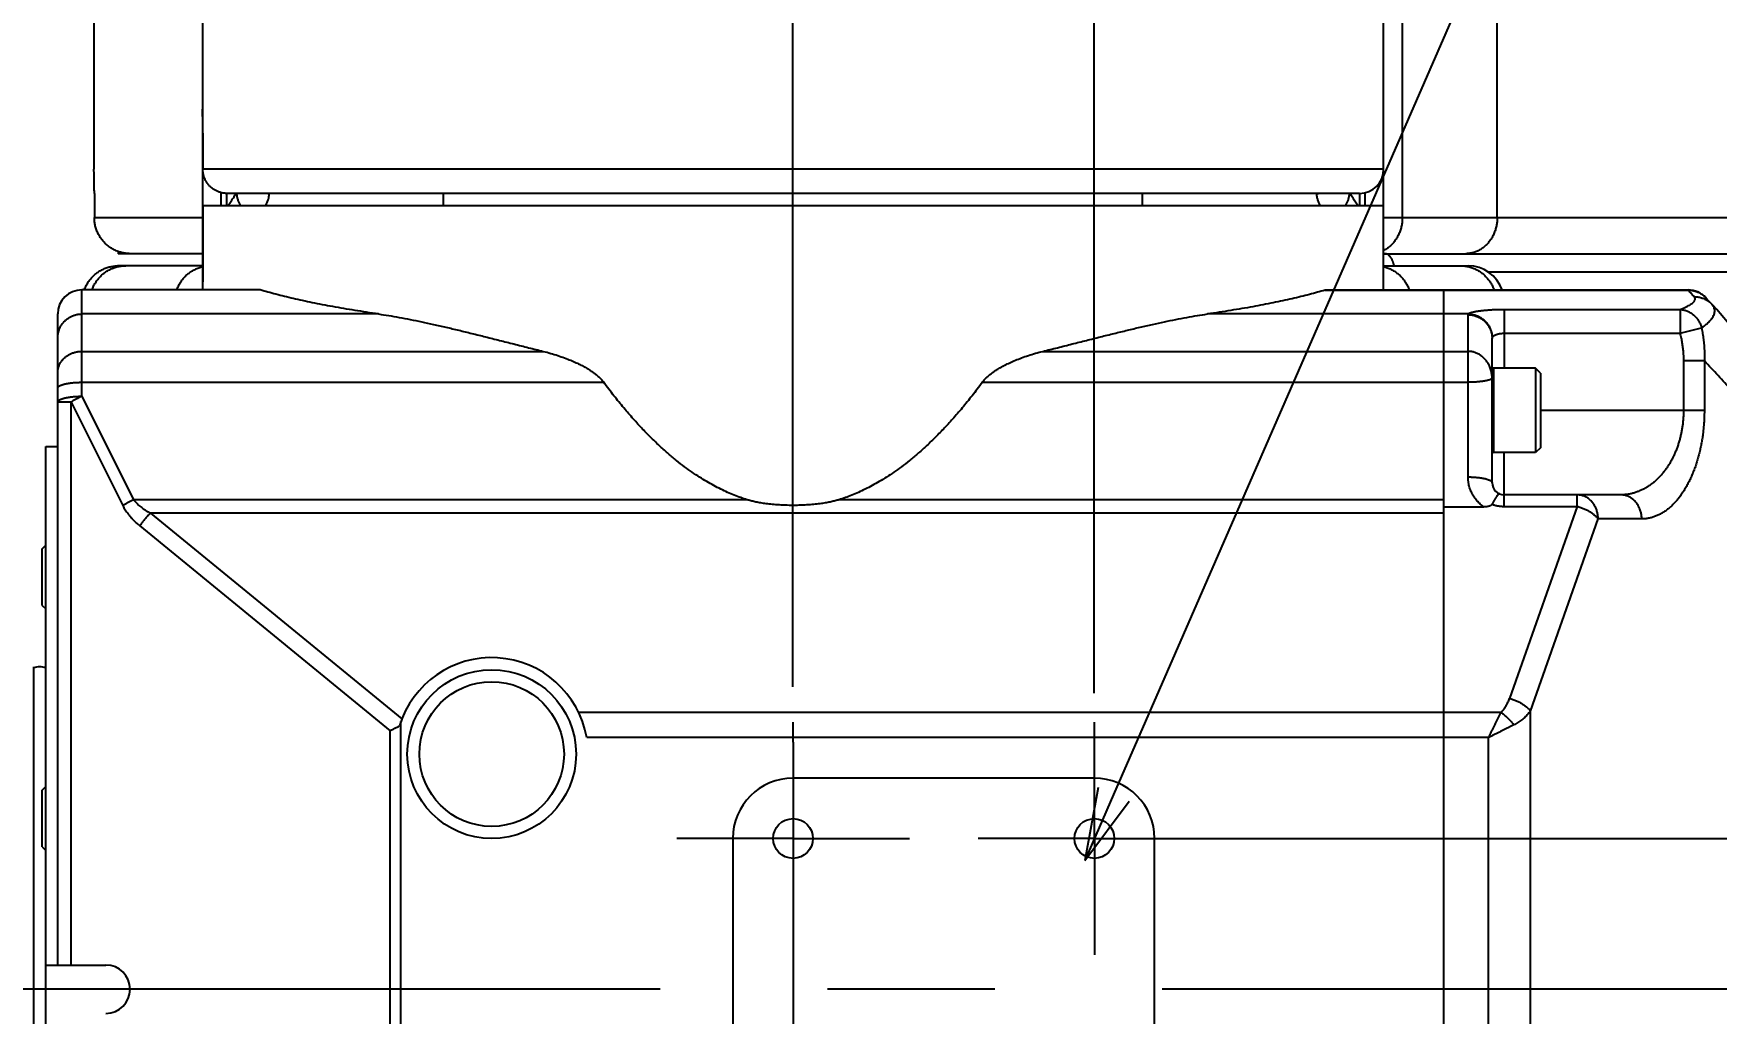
# Model space of a CAD drawing. Extents: x 0 to 3364, y 0 to 2376.
# Drawn here: x 1660.5 to 1800.1, y 1925 to 2006.2 of the extents above; entities that cross this region are included whole.
import ezdxf

# ---------------------------------------------------------------- set-up
doc = ezdxf.new("R2010")
doc.units = 0
doc.header["$LTSCALE"] = 185.02
doc.header["$PDMODE"] = 3
doc.header["$PDSIZE"] = 0.3125
doc.linetypes.add('CENTER', pattern=[0.6, 0.375, -0.075, 0.075, -0.075])
doc.layers.get('0').update_dxf_attribs({"linetype": 'CONTINUOUS'})
doc.layers.get('DEFPOINTS').update_dxf_attribs({"linetype": 'CONTINUOUS'})
doc.layers.add('95_ALL_DIM', color=7, linetype='CONTINUOUS')
doc.layers.add('DEFAULT_1', color=7, linetype='CENTER')
doc.styles.get("Standard").update_dxf_attribs({"font": 'txt', "width": 0.8})
doc.dimstyles.new('DIMSTYLE_17', dxfattribs={"dimtxt": 16, "dimasz": 6, "dimexe": 0.18, "dimexo": 0.0625, "dimgap": 0.09, "dimtad": 1, "dimtih": 1, "dimtoh": 1, "dimdec": 3, "dimdsep": 46, "dimtxsty": 'Standard', "dimblk": 'OPEN', "dimblk1": 'OPEN', "dimblk2": 'OPEN', "dimcen": 0.09, "dimadec": 0, "dimazin": 0, "dimtp": 0.1, "dimtm": 0.1, "dimtfac": 1, "dimtdec": 3, "dimtofl": 0, "dimtmove": 0, "dimatfit": 3, "dimldrblk": 'OPEN', "dimfxl": 1, "dimtolj": 1, "dimarcsym": 0})
doc.dimstyles.new('DIMSTYLE_5', dxfattribs={"dimtxt": 16, "dimasz": 6, "dimexe": 0.18, "dimexo": 0.0625, "dimgap": 0.09, "dimtad": 1, "dimdec": 3, "dimdsep": 46, "dimtxsty": 'Standard', "dimblk": 'OPEN', "dimblk1": 'OPEN', "dimblk2": 'OPEN', "dimcen": 0.09, "dimadec": 0, "dimazin": 0, "dimtp": 0.2, "dimtm": 0.2, "dimtfac": 1, "dimtdec": 3, "dimtofl": 0, "dimtmove": 0, "dimatfit": 3, "dimldrblk": 'OPEN', "dimfxl": 1, "dimtolj": 1, "dimarcsym": 0})

# ---------------------------------------------------------------- blocks, each defined once
blk = doc.blocks.new('_OPEN')
at = {"color": 0, "linetype": 'ByBlock'}
for p, q in [((0, 0), (-1, 0.233)), ((-1, -0.233), (0, 0)), ((-1, 0), (0, 0))]:
    blk.add_line(p, q, dxfattribs=at)
blk = doc.blocks.new('*D19')
at = {"layer": '95_ALL_DIM', "color": 0, "transparency": 16777216}
for p, q in [((2091.02, 1945.46), (2091.02, 1951.46)), ((1750, 1939.46), (2091.2, 1939.46)), ((1750, 1914.46), (2091.2, 1914.46)), ((2091.02, 1908.46), (2091.02, 1902.46))]:
    blk.add_line(p, q, dxfattribs=at)
at = {"layer": 'DEFPOINTS', "color": 0, "transparency": 16777216}
for p in [(1749.94, 1939.46), (1749.94, 1914.46), (2091.02, 1914.46)]:
    blk.add_point(p, dxfattribs=at)
at = {"layer": '95_ALL_DIM', "color": 0, "transparency": 16777216, "xscale": 6, "yscale": 6, "zscale": 6}
for p, rotation in [((2091.02, 1939.46), 270), ((2091.02, 1914.46), 90)]:
    blk.add_blockref('_OPEN', p, dxfattribs=dict(at, rotation=rotation))
at = {"layer": '95_ALL_DIM', "color": 0, "transparency": 16777216, "insert": (2082.93, 1926.74), "char_height": 16, "attachment_point": 5, "rotation": 90}
blk.add_mtext('\\A1;25', dxfattribs=at)
blk = doc.blocks.new('*D20')
at = {"layer": '95_ALL_DIM', "color": 0, "transparency": 16777216}
for p, q in [((2051.02, 1939.46), (2051.02, 1991.52)), ((1760.31, 1939.46), (2051.2, 1939.46)), ((2051.02, 1932.96), (2051.02, 1933.46)), ((2035.39, 1926.96), (2051.2, 1926.96))]:
    blk.add_line(p, q, dxfattribs=at)
at = {"layer": 'DEFPOINTS', "color": 0, "transparency": 16777216}
for p in [(1760.25, 1939.46), (2035.32, 1926.96), (2051.02, 1926.96)]:
    blk.add_point(p, dxfattribs=at)
at = {"layer": '95_ALL_DIM', "color": 0, "transparency": 16777216, "xscale": 6, "yscale": 6, "zscale": 6}
for p, rotation in [((2051.02, 1939.46), 90), ((2051.02, 1926.96), 270)]:
    blk.add_blockref('_OPEN', p, dxfattribs=dict(at, rotation=rotation))
at = {"layer": '95_ALL_DIM', "color": 0, "transparency": 16777216, "insert": (2042.93, 1974.37), "char_height": 16, "attachment_point": 5, "rotation": 90}
blk.add_mtext('\\A1;12.5', dxfattribs=at)
blk = doc.blocks.new('*D21')
at = {"layer": '95_ALL_DIM', "color": 0, "transparency": 16777216}
for p, q in [((1717.52, 2077.96), (1711.52, 2077.96)), ((1723.52, 1952.04), (1723.52, 2078.14)), ((1748.52, 1951.5), (1748.52, 2078.14)), ((1754.52, 2077.96), (1760.52, 2077.96))]:
    blk.add_line(p, q, dxfattribs=at)
at = {"layer": 'DEFPOINTS', "color": 0, "transparency": 16777216}
for p in [(1723.52, 2077.96), (1723.52, 1951.98), (1748.52, 1951.44)]:
    blk.add_point(p, dxfattribs=at)
at = {"layer": '95_ALL_DIM', "color": 0, "transparency": 16777216, "xscale": 6, "yscale": 6, "zscale": 6}
blk.add_blockref('_OPEN', (1723.52, 2077.96), dxfattribs=at)
at = {"layer": '95_ALL_DIM', "color": 0, "transparency": 16777216, "xscale": 6, "yscale": 6, "zscale": 6, "rotation": 180}
blk.add_blockref('_OPEN', (1748.52, 2077.96), dxfattribs=at)
at = {"layer": '95_ALL_DIM', "color": 0, "transparency": 16777216, "insert": (1736.36, 2086.05), "char_height": 16, "attachment_point": 5}
blk.add_mtext('\\A1;25', dxfattribs=at)
blk = doc.blocks.new('*D71')
at = {"layer": '95_ALL_DIM', "color": 0, "transparency": 16777216}
for p, q in [((1808.95, 2077.96), (1750.12, 1943.12)), ((1981.58, 2077.96), (1808.95, 2077.96))]:
    blk.add_line(p, q, dxfattribs=at)
at = {"layer": 'DEFPOINTS', "color": 0, "transparency": 16777216}
for p in [(1749.32, 1941.29), (1747.72, 1937.62)]:
    blk.add_point(p, dxfattribs=at)
at = {"layer": '95_ALL_DIM', "color": 0, "transparency": 16777216, "xscale": 6, "yscale": 6, "zscale": 6, "rotation": 246.4286465840436}
blk.add_blockref('_OPEN', (1747.72, 1937.62), dxfattribs=at)
at = {"layer": '95_ALL_DIM', "color": 0, "transparency": 16777216, "insert": (1900.52, 2088.71), "char_height": 16, "attachment_point": 5}
blk.add_mtext('\\A1;4-M∅4 depth 7', dxfattribs=at)

msp = doc.modelspace()

# ---------------------------------------------------------------- linework, layer by layer
for p, q in [((1665.5239, 2011.9577), (1665.5239, 1994.9577)), ((1674.5239, 2011.9577), (1674.5239, 1984.9577)), ((1772.5239, 1984.9577), (1772.5239, 2011.9577)), ((1774.0741, 1990.9577), (1774.0741, 2011.9577)), ((1781.9477, 1990.9577), (1781.9477, 2011.9577)), ((1674.5647, 1997.9577), (1674.5647, 1994.9577)), ((1772.5239, 1994.9577), (1674.5647, 1994.9577)), ((1665.5584, 1992.9577), (1665.5584, 1990.9577)), ((1676.046, 1993.0265), (1676.046, 1991.9577)), ((1676.536, 1992.958), (1676.536, 1991.9577)), ((1770.5239, 1992.9577), (1676.5665, 1992.9577)), ((1694.5239, 1991.9577), (1694.5239, 1992.9577)), ((1752.5239, 1991.9577), (1752.5239, 1992.9577)), ((1770.5118, 1992.9577), (1770.5118, 1991.9577)), ((1771.0018, 1991.9577), (1771.0018, 1993.0156)), ((1665.5584, 1990.9577), (1674.5239, 1990.9577)), ((1674.5647, 1991.9577), (1674.5647, 1986.9577)), ((1674.5647, 1991.9577), (1772.5239, 1991.9577)), ((1772.5239, 1990.9577), (1827.7228, 1990.9577)), ((1667.5239, 1988.1421), (1667.5239, 1987.9577)), ((1674.5239, 1987.9577), (1667.5239, 1987.9577)), ((1772.5239, 1987.9577), (1822.3356, 1987.9577)), ((1674.5239, 1986.9577), (1667.5239, 1986.9577)), ((1772.5239, 1986.9577), (1779.5239, 1986.9577)), ((1781.182, 1986.4577), (1822.3356, 1986.4577)), ((1664.5239, 1976.1341), (1664.5239, 1984.9577)), ((1679.3274, 1984.9577), (1664.5239, 1984.9577)), ((1767.6516, 1984.9368), (1797.7856, 1984.9368)), ((1767.7894, 1984.9577), (1797.7856, 1984.9577)), ((1777.5239, 1868.9577), (1777.5239, 1984.9577)), ((1797.7856, 1984.9577), (1797.7856, 1984.9368)), ((1662.5239, 1931.561), (1662.5239, 1982.9577)), ((1689.1415, 1982.9577), (1664.5239, 1982.9577)), ((1779.5475, 1982.9577), (1757.9064, 1982.9577)), ((1779.5239, 1969.4431), (1779.5239, 1982.8961)), ((1782.5239, 1983.3392), (1782.5239, 1978.4577)), ((1782.5239, 1983.3392), (1797.1118, 1983.3392)), ((1797.1118, 1983.3392), (1797.1118, 1981.3601)), ((1782.5239, 1981.3601), (1797.1118, 1981.3601)), ((1797.1118, 1981.3601), (1798.902, 1981.8017)), ((1664.5239, 1979.8578), (1702.807, 1979.8578)), ((1744.2408, 1979.8578), (1779.5239, 1979.8578)), ((1781.5239, 1968.9577), (1781.5239, 1980.9211)), ((1781.6239, 1978.4577), (1781.6239, 1971.4577)), ((1785.1239, 1978.4577), (1781.6239, 1978.4577)), ((1785.1239, 1978.4577), (1785.1239, 1971.4577)), ((1785.5239, 1978.0577), (1785.1239, 1978.4577)), ((1799.1316, 1979.0602), (1797.3995, 1979.0602)), ((1797.3995, 1979.0602), (1797.3995, 1974.9577)), ((1799.1316, 1979.0602), (1799.1316, 1974.9577)), ((1664.5239, 1977.2934), (1707.8162, 1977.2934)), ((1739.2316, 1977.2934), (1779.5239, 1977.2934)), ((1785.5239, 1978.0577), (1785.5239, 1971.8577)), ((1663.6295, 1975.6487), (1662.5239, 1975.6487)), ((1663.6295, 1928.9577), (1663.6295, 1975.6487)), ((1663.6295, 1975.6487), (1667.9244, 1967.0654)), ((1664.5239, 1976.1341), (1668.8188, 1967.5508)), ((1799.1316, 1974.9577), (1785.5239, 1974.9577)), ((1661.5239, 1881.9577), (1661.5239, 1971.9577)), ((1661.5239, 1971.9577), (1662.5239, 1971.9577)), ((1785.1239, 1971.4577), (1781.6239, 1971.4577)), ((1782.5239, 1967.0006), (1782.5239, 1971.4577)), ((1785.5239, 1971.8577), (1785.1239, 1971.4577)), ((1719.7131, 1967.5508), (1668.8188, 1967.5508)), ((1777.5239, 1967.5508), (1727.3347, 1967.5508)), ((1792.2034, 1967.9577), (1782.5239, 1967.9577)), ((1782.5239, 1967.0006), (1788.585, 1967.0006)), ((1788.585, 1967.0006), (1782.9658, 1951.0742)), ((1788.585, 1967.0006), (1788.585, 1967.9577)), ((1670.2206, 1966.4359), (1691.0743, 1949.3738)), ((1777.5239, 1966.4359), (1670.2206, 1966.4359)), ((1777.5239, 1966.9577), (1780.8438, 1966.9577)), ((1784.6978, 1950.0313), (1790.3171, 1965.9577)), ((1793.9354, 1965.9577), (1790.3171, 1965.9577)), ((1669.3262, 1965.393), (1690.1016, 1948.3949)), ((1661.2239, 1963.4912), (1661.5239, 1963.7912)), ((1661.2239, 1958.7912), (1661.2239, 1963.4912)), ((1661.2239, 1958.7912), (1661.5239, 1958.4912)), ((1660.5239, 1953.7077), (1660.5239, 1900.2077)), ((1690.996, 1906.0831), (1690.996, 1949.1653)), ((1782.2766, 1949.918), (1705.7368, 1949.918)), ((1784.6978, 1903.884), (1784.6978, 1950.0313)), ((1690.1016, 1906.0831), (1690.1016, 1948.3949)), ((1781.2337, 1947.8322), (1706.4049, 1947.8322)), ((1781.2337, 1906.0831), (1781.2337, 1947.8322)), ((1661.2239, 1943.4669), (1661.5239, 1943.7669)), ((1661.2239, 1938.7669), (1661.2239, 1943.4669)), ((1748.5239, 1944.4577), (1723.5239, 1944.4577)), ((1718.5239, 1939.4577), (1718.5239, 1914.4577)), ((1753.5239, 1914.4577), (1753.5239, 1939.4577)), ((1661.2239, 1938.7669), (1661.5239, 1938.4669)), ((1661.5239, 1928.9577), (1666.5239, 1928.9577))]:
    msp.add_line(p, q)
for centre, radius in [((1698.5239, 1946.4577), 7), ((1698.5239, 1946.4577), 6), ((1723.5239, 1939.4577), 1.65), ((1748.5239, 1939.4577), 1.65)]:
    msp.add_circle(centre, radius)
for centre, radius, start, end in [((1770.5239, 1994.9577), 2, 270, 360), ((1779.5239, 1983.9577), 3, 19.471735, 90), ((1664.5239, 1982.9577), 2, 90, 180), ((1797.7856, 1982.9577), 2, 42.430764, 90), ((1736.5239, 1926.9577), 85, 32.85988, 42.430764), ((1781.6239, 1978.3577), 0.1, 90, 180), ((1781.6239, 1971.5577), 0.1, 180, 270), ((1782.5239, 1968.9577), 1, 179.999882, 270.000016), ((1698.5239, 1946.4577), 8, 9.893488, 163.038285), ((1661.0239, 1952.7077), 1, 60, 120), ((1723.5239, 1939.4577), 5, 90, 180), ((1748.5239, 1939.4577), 5, 0, 90), ((1666.5239, 1926.9577), 2, 270, 90)]:
    msp.add_arc(centre, radius, start, end)
at = {"start_tangent": (0, 1)}
for points in [[(1674.5647, 1997.9577), (1674.5646, 1998.0807), (1674.5641, 1998.2033), (1674.5634, 1998.325), (1674.5623, 1998.4453), (1674.561, 1998.5638), (1674.5594, 1998.68), (1674.5576, 1998.7934), (1674.5556, 1998.9037), (1674.5534, 1999.0104), (1674.5511, 1999.1131), (1674.5487, 1999.2114), (1674.5462, 1999.305), (1674.5437, 1999.3935), (1674.5412, 1999.4765), (1674.5387, 1999.5537), (1674.5364, 1999.6249), (1674.5341, 1999.6898), (1674.532, 1999.7481), (1674.5301, 1999.7995), (1674.5284, 1999.844), (1674.527, 1999.8813), (1674.5258, 1999.9114), (1674.5249, 1999.934), (1674.5242, 1999.9491), (1674.5239, 1999.9567)], [(1665.5584, 1992.9577), (1665.5583, 1993.0858), (1665.5578, 1993.2133), (1665.5571, 1993.3399), (1665.5562, 1993.4649), (1665.555, 1993.5877), (1665.5535, 1993.7081), (1665.5519, 1993.8253), (1665.5501, 1993.939), (1665.5481, 1994.0486), (1665.5461, 1994.1538), (1665.5439, 1994.2541), (1665.5417, 1994.349), (1665.5395, 1994.4382), (1665.5373, 1994.5213), (1665.5352, 1994.598), (1665.5332, 1994.668), (1665.5313, 1994.7309), (1665.5296, 1994.7865), (1665.528, 1994.8346), (1665.5267, 1994.875), (1665.5256, 1994.9075), (1665.5248, 1994.932), (1665.5242, 1994.9484), (1665.5239, 1994.9566)]]:
    msp.add_spline(points, degree=3, dxfattribs=at)
for points, start_tangent, end_tangent in [([(1676.5665, 1992.9577), (1676.4456, 1992.9613), (1676.3251, 1992.9722), (1676.2055, 1992.9904), (1676.0872, 1993.0158), (1675.9707, 1993.0483), (1675.8563, 1993.0877), (1675.7446, 1993.134), (1675.6358, 1993.1869), (1675.5305, 1993.2463), (1675.4289, 1993.312), (1675.3316, 1993.3836), (1675.2387, 1993.461), (1675.1506, 1993.5438), (1675.0678, 1993.6318), (1674.9904, 1993.7246), (1674.9188, 1993.8219), (1674.8532, 1993.9234), (1674.7938, 1994.0286), (1674.7409, 1994.1372), (1674.6947, 1994.2488), (1674.6553, 1994.363), (1674.6228, 1994.4793), (1674.5975, 1994.5974), (1674.5793, 1994.7167), (1674.5684, 1994.837), (1674.5647, 1994.9577)], (-1, 0), (0, 1)), ([(1676.6619, 1991.9576), (1676.9154, 1992.3186), (1677.1458, 1992.6834), (1677.3018, 1992.9575)], (0.59369943, 0.80468689), (0.47675408, 0.87903671)), ([(1677.353, 1992.9576), (1677.3551, 1992.9242), (1677.3676, 1992.8004), (1677.3879, 1992.6776), (1677.4158, 1992.5563), (1677.4513, 1992.4369), (1677.4942, 1992.3198), (1677.5444, 1992.2056), (1677.6016, 1992.0948), (1677.6657, 1991.9876), (1677.6852, 1991.9576)], (0.05258607, -0.9986164), (0.55451151, -0.83217605)), ([(1679.7915, 1991.9576), (1679.902, 1992.2174), (1679.9978, 1992.484), (1680.0489, 1992.6912), (1680.0553, 1992.8393), (1680.0169, 1992.9281), (1679.9337, 1992.9577)], (0.40885085, 0.91260122), (-1, 0.00000066)), ([(1767.2563, 1991.9576), (1767.1458, 1992.2174), (1767.05, 1992.484), (1766.9989, 1992.6912), (1766.9925, 1992.8393), (1767.0309, 1992.9281), (1767.1141, 1992.9577)], (-0.40885085, 0.91260122), (1, 0.00000063)), ([(1769.3626, 1991.9576), (1769.3822, 1991.9876), (1769.4462, 1992.0948), (1769.5034, 1992.2056), (1769.5536, 1992.3198), (1769.5965, 1992.4369), (1769.632, 1992.5563), (1769.6599, 1992.6776), (1769.6802, 1992.8004), (1769.6928, 1992.9242), (1769.6948, 1992.9576)], (0.55451151, 0.83217605), (0.05258607, 0.9986164)), ([(1770.3859, 1991.9576), (1770.1324, 1992.3186), (1769.902, 1992.6834), (1769.746, 1992.9575)], (-0.59369943, 0.80468689), (-0.47675408, 0.87903671)), ([(1667.5239, 1988.1421), (1667.3623, 1988.2069), (1667.2046, 1988.281), (1667.0516, 1988.3641), (1666.9036, 1988.4559), (1666.7612, 1988.5561), (1666.6249, 1988.6644), (1666.495, 1988.7805), (1666.3722, 1988.9038), (1666.2567, 1989.0341), (1666.149, 1989.1708), (1666.0494, 1989.3135), (1665.9582, 1989.4618), (1665.8758, 1989.615), (1665.8024, 1989.7729), (1665.7383, 1989.9346), (1665.6837, 1990.0998), (1665.6388, 1990.2679), (1665.6037, 1990.4383), (1665.5786, 1990.6104), (1665.5634, 1990.7838), (1665.5584, 1990.9577)], (-0.93858779, 0.34504053), (0, 1)), ([(1774.0741, 1990.9577), (1774.0697, 1990.7832), (1774.0565, 1990.6094), (1774.0344, 1990.4367), (1774.0037, 1990.2658), (1773.9643, 1990.0972), (1773.9165, 1989.9316), (1773.8603, 1989.7694), (1773.796, 1989.6113), (1773.7238, 1989.4577), (1773.644, 1989.3091), (1773.5568, 1989.1662), (1773.4624, 1989.0293), (1773.3613, 1988.8989), (1773.2538, 1988.7755), (1773.1401, 1988.6595), (1773.0208, 1988.5513), (1772.8963, 1988.4512), (1772.7668, 1988.3596), (1772.6329, 1988.2768), (1772.524, 1988.2175)], (0, -1), (-0.89032052, -0.45533435)), ([(1781.9477, 1990.9577), (1781.9433, 1990.7832), (1781.93, 1990.6094), (1781.908, 1990.4367), (1781.8772, 1990.2658), (1781.8379, 1990.0972), (1781.79, 1989.9316), (1781.7339, 1989.7694), (1781.6696, 1989.6113), (1781.5974, 1989.4577), (1781.5176, 1989.3091), (1781.4303, 1989.1662), (1781.336, 1989.0293), (1781.2349, 1988.8989), (1781.1273, 1988.7755), (1781.0137, 1988.6595), (1780.8944, 1988.5513), (1780.7698, 1988.4512), (1780.6404, 1988.3596), (1780.5065, 1988.2768), (1780.3687, 1988.203), (1780.2273, 1988.1386), (1780.0829, 1988.0837), (1779.936, 1988.0385), (1779.7871, 1988.0032), (1779.6366, 1987.9779), (1779.4851, 1987.9627), (1779.3331, 1987.9577)], (0, -1), (-1, 0)), ([(1668.5603, 1987.9577), (1668.4092, 1987.9615), (1668.2584, 1987.9729), (1668.1085, 1987.9918), (1667.9597, 1988.0183), (1667.8124, 1988.0522), (1667.6671, 1988.0935), (1667.5239, 1988.1421)], (-1, 0), (-0.93858779, 0.34504053)), ([(1773.3985, 1986.9577), (1773.3981, 1986.96), (1773.3771, 1987.0553), (1773.3525, 1987.1477), (1773.3244, 1987.237), (1773.293, 1987.3227), (1773.2584, 1987.4043), (1773.2207, 1987.4815), (1773.1802, 1987.5539), (1773.1371, 1987.6212), (1773.0914, 1987.6831), (1773.0435, 1987.7393), (1772.9936, 1987.7895), (1772.9419, 1987.8335), (1772.8886, 1987.871), (1772.834, 1987.902), (1772.7784, 1987.9263), (1772.7219, 1987.9437), (1772.665, 1987.9542), (1772.6077, 1987.9577)], (-0.19395215, 0.98101099), (-1, 0)), ([(1664.7295, 1984.9577), (1664.7828, 1985.0971), (1664.8505, 1985.2497), (1664.9266, 1985.3984), (1665.0109, 1985.5425), (1665.1031, 1985.6818), (1665.2029, 1985.8157), (1665.31, 1985.9439), (1665.424, 1986.0659), (1665.5447, 1986.1814), (1665.6717, 1986.29), (1665.8045, 1986.3914), (1665.9427, 1986.4853), (1666.086, 1986.5713), (1666.2338, 1986.6492), (1666.3858, 1986.7188), (1666.5414, 1986.7798), (1666.7002, 1986.8321), (1666.8616, 1986.8754), (1667.0252, 1986.9097), (1667.1904, 1986.9349), (1667.3569, 1986.9508), (1667.5239, 1986.9574)], (0.33351821, 0.94274366), (0.99992927, 0.01189339)), ([(1665.3689, 1984.9577), (1665.425, 1985.1057), (1665.4929, 1985.2593), (1665.5693, 1985.4088), (1665.6538, 1985.5537), (1665.7462, 1985.6937), (1665.8462, 1985.8281), (1665.9536, 1985.9567), (1666.0679, 1986.079), (1666.1887, 1986.1946), (1666.3158, 1986.3031), (1666.4488, 1986.4043), (1666.5871, 1986.4978), (1666.7304, 1986.5833), (1666.8781, 1986.6606), (1667.03, 1986.7293), (1667.1854, 1986.7893), (1667.3439, 1986.8404), (1667.505, 1986.8824), (1667.6681, 1986.9153), (1667.8328, 1986.9388), (1667.9986, 1986.9529), (1668.1649, 1986.9577)], (0.32994414, 0.94400046), (1, 0)), ([(1667.5239, 1986.9574), (1667.4689, 1986.9563)], (-0.99992927, -0.01189339), (-0.99954415, -0.03019077)), ([(1672.4043, 1984.9577), (1672.4604, 1985.1057), (1672.5283, 1985.2593), (1672.6047, 1985.4088), (1672.6892, 1985.5537), (1672.7816, 1985.6937), (1672.8817, 1985.8281), (1672.989, 1985.9567), (1673.1033, 1986.079), (1673.2241, 1986.1946), (1673.3512, 1986.3031), (1673.4842, 1986.4043), (1673.6225, 1986.4978), (1673.7658, 1986.5833), (1673.9135, 1986.6606), (1674.0654, 1986.7293), (1674.2208, 1986.7893), (1674.3793, 1986.8404), (1674.5239, 1986.8786)], (0.32994414, 0.94400046), (0.97305163, 0.23058733)), ([(1674.5647, 1986.9577), (1674.5646, 1986.8269), (1674.564, 1986.6967), (1674.5632, 1986.5676), (1674.562, 1986.4402), (1674.5605, 1986.315), (1674.5588, 1986.1925), (1674.5567, 1986.0732), (1674.5545, 1985.9578), (1674.5521, 1985.8466), (1674.5496, 1985.7402), (1674.547, 1985.639), (1674.5443, 1985.5435), (1674.5416, 1985.4539), (1674.539, 1985.3709), (1674.5365, 1985.2947), (1674.5341, 1985.2255), (1674.5319, 1985.1638), (1674.5299, 1985.1098), (1674.5281, 1985.0637), (1674.5266, 1985.0258), (1674.5255, 1984.9961)], (0, -1), (-0.04000184, -0.99919961)), ([(1772.5239, 1986.8786), (1772.6685, 1986.8404), (1772.827, 1986.7893), (1772.9824, 1986.7293), (1773.1343, 1986.6606), (1773.2821, 1986.5833), (1773.4253, 1986.4978), (1773.5636, 1986.4043), (1773.6966, 1986.3031), (1773.8237, 1986.1946), (1773.9445, 1986.079), (1774.0588, 1985.9567), (1774.1662, 1985.8281), (1774.2662, 1985.6937), (1774.3586, 1985.5537), (1774.4431, 1985.4088), (1774.5195, 1985.2593), (1774.5874, 1985.1057), (1774.6435, 1984.9577)], (0.97305163, -0.23058733), (0.32994414, -0.94400046)), ([(1778.8829, 1986.9577), (1779.0492, 1986.9529), (1779.215, 1986.9388), (1779.3797, 1986.9153), (1779.5428, 1986.8824), (1779.7039, 1986.8404), (1779.8624, 1986.7893), (1780.0178, 1986.7293), (1780.1697, 1986.6606), (1780.3175, 1986.5833), (1780.4607, 1986.4978), (1780.5991, 1986.4043), (1780.732, 1986.3031), (1780.8591, 1986.1946), (1780.9799, 1986.079), (1781.0942, 1985.9567), (1781.2016, 1985.8281), (1781.3016, 1985.6937), (1781.394, 1985.5537), (1781.4785, 1985.4088), (1781.5549, 1985.2593), (1781.6228, 1985.1057), (1781.679, 1984.9577)], (1, 0), (0.32994414, -0.94400046)), ([(1674.5255, 1984.9961), (1674.5246, 1984.9748), (1674.5241, 1984.9619), (1674.5239, 1984.9577)], (-0.04000184, -0.99919961), (-0.04078237, -0.99916805)), ([(1689.1415, 1982.9577), (1688.1497, 1983.1038), (1687.1869, 1983.2542), (1686.2539, 1983.4086), (1685.3517, 1983.5668), (1684.4809, 1983.7289), (1683.6423, 1983.8946), (1682.8367, 1984.0638), (1682.0648, 1984.2364), (1681.3273, 1984.4123), (1680.6248, 1984.5912), (1679.9579, 1984.773), (1679.3274, 1984.9577)], (-0.98990082, 0.14176162), (-0.9568331, 0.29063796)), ([(1767.6516, 1984.9368), (1767.0231, 1984.7542), (1766.359, 1984.5744), (1765.6599, 1984.3974), (1764.9265, 1984.2234), (1764.1595, 1984.0527), (1763.3594, 1983.8852), (1762.527, 1983.7213), (1761.663, 1983.5609), (1760.7682, 1983.4042), (1759.8432, 1983.2513), (1758.889, 1983.1025), (1757.9064, 1982.9577)], (-0.95749918, -0.288436), (-0.98990082, -0.14176162)), ([(1767.6516, 1984.9368), (1767.6976, 1984.9484), (1767.7436, 1984.9553), (1767.7894, 1984.9577)], (0.95749918, 0.288436), (1, 0)), ([(1797.1118, 1983.3392), (1797.3881, 1983.4461), (1797.6264, 1983.55), (1797.828, 1983.6505), (1797.9946, 1983.7476), (1798.1279, 1983.841), (1798.2297, 1983.9306), (1798.3018, 1984.0164), (1798.3461, 1984.0984), (1798.3646, 1984.1765), (1798.359, 1984.2508), (1798.331, 1984.3216), (1798.2821, 1984.3889)], (0.93896467, 0.34401359), (-0.66809819, 0.74407312)), ([(1797.7856, 1984.9368), (1797.8282, 1984.9372), (1797.8707, 1984.9366), (1797.9141, 1984.9351), (1797.9594, 1984.9325), (1798.0075, 1984.9286), (1798.0595, 1984.9231), (1798.1163, 1984.9154), (1798.1785, 1984.905), (1798.2469, 1984.8913), (1798.3219, 1984.8732), (1798.4041, 1984.8498), (1798.4945, 1984.8195), (1798.5944, 1984.78), (1798.7038, 1984.7292), (1798.8195, 1984.6661), (1798.9371, 1984.5907), (1799.0526, 1984.5042), (1799.1619, 1984.4085), (1799.2618, 1984.307)], (0.9998209, 0.01892532), (0.6746988, -0.73809318)), ([(1798.2821, 1984.3889), (1798.0347, 1984.6632), (1797.7856, 1984.9368)], (-0.66809702, 0.74407417), (-0.67469878, 0.73809319)), ([(1798.2821, 1984.3889), (1798.4349, 1984.3858), (1798.5868, 1984.3711), (1798.7369, 1984.3446), (1798.8844, 1984.3066), (1799.0282, 1984.2574), (1799.1676, 1984.1972), (1799.3017, 1984.1263), (1799.4298, 1984.0452), (1799.551, 1983.9544), (1799.6647, 1983.8545), (1799.7702, 1983.7459)], (0.9998272, 0.01858939), (0.66809687, -0.7440743)), ([(1798.902, 1981.8017), (1799.177, 1982.0071), (1799.4085, 1982.2054), (1799.5982, 1982.3959), (1799.7481, 1982.5785), (1799.8603, 1982.753), (1799.9368, 1982.9193), (1799.98, 1983.0771), (1799.992, 1983.2267), (1799.975, 1983.3681), (1799.9312, 1983.5015), (1799.8624, 1983.6273), (1799.7702, 1983.7459)], (0.81816715, 0.57498045), (-0.66809945, 0.74407199)), ([(1662.5239, 1980.9785), (1662.5282, 1981.1079), (1662.541, 1981.2368), (1662.5623, 1981.3646), (1662.5921, 1981.4907), (1662.63, 1981.6147), (1662.6761, 1981.7359), (1662.7302, 1981.8538), (1662.7919, 1981.9681), (1662.861, 1982.078), (1662.9372, 1982.1833), (1663.0202, 1982.2834), (1663.1097, 1982.378), (1663.2052, 1982.4665), (1663.3064, 1982.5487), (1663.4128, 1982.6241), (1663.5239, 1982.6925), (1663.6393, 1982.7535), (1663.7585, 1982.807), (1663.881, 1982.8526), (1664.0063, 1982.8902), (1664.1337, 1982.9196), (1664.2629, 1982.9407), (1664.3931, 1982.9534), (1664.5239, 1982.9577)], (0, 1), (1, 0)), ([(1689.1415, 1982.9577), (1689.9787, 1982.8291), (1690.8535, 1982.6781), (1691.7657, 1982.5051), (1692.7153, 1982.3109), (1693.7021, 1982.0964), (1694.726, 1981.8627), (1695.7867, 1981.6112), (1696.8836, 1981.3436), (1698.0153, 1981.062), (1699.1782, 1980.7692), (1700.3672, 1980.4687), (1701.5783, 1980.1637), (1702.807, 1979.8578)], (0.98990082, -0.14176162), (0.97083251, -0.23975871)), ([(1744.2408, 1979.8578), (1745.4695, 1980.1637), (1746.6806, 1980.4687), (1747.8696, 1980.7692), (1749.0325, 1981.062), (1750.1642, 1981.3436), (1751.2611, 1981.6112), (1752.3218, 1981.8627), (1753.3457, 1982.0964), (1754.3325, 1982.3109), (1755.2821, 1982.5051), (1756.1943, 1982.6781), (1757.0691, 1982.8291), (1757.9064, 1982.9577)], (0.97083251, 0.23975871), (0.98990082, 0.14176162)), ([(1779.5239, 1982.8961), (1779.5265, 1982.9173), (1779.5344, 1982.9378), (1779.5475, 1982.9577)], (0.00000425, 1), (0.6289664, 0.77743249)), ([(1779.5239, 1982.8961), (1779.6734, 1982.8906), (1779.822, 1982.8741), (1779.9689, 1982.8466), (1780.1134, 1982.8084), (1780.2546, 1982.7596), (1780.3917, 1982.7005), (1780.5239, 1982.6315), (1780.6505, 1982.553), (1780.7709, 1982.4653), (1780.8842, 1982.3689), (1780.99, 1982.2645), (1781.0876, 1982.1525), (1781.1764, 1982.0337), (1781.256, 1981.9086), (1781.3258, 1981.7781), (1781.3857, 1981.6427), (1781.435, 1981.5033), (1781.4738, 1981.3606), (1781.5016, 1981.2155), (1781.5183, 1981.0687), (1781.5239, 1980.9211)], (1, 0), (0, -1)), ([(1779.5475, 1982.9577), (1779.5788, 1982.9861), (1779.6231, 1983.0142), (1779.68, 1983.0419), (1779.7493, 1983.0689), (1779.8306, 1983.0952), (1779.9236, 1983.1206), (1780.0278, 1983.145), (1780.1429, 1983.1684), (1780.2681, 1983.1906), (1780.403, 1983.2115), (1780.547, 1983.2311), (1780.6993, 1983.2493), (1780.8595, 1983.2659), (1781.0266, 1983.281), (1781.1998, 1983.2945), (1781.3787, 1983.3062), (1781.5625, 1983.3162), (1781.7506, 1983.3245), (1781.942, 1983.331), (1782.1354, 1983.3356), (1782.3298, 1983.3383), (1782.5239, 1983.3392)], (0.65565156, 0.75506359), (1, 0.00000304)), ([(1779.5475, 1982.9577), (1779.7015, 1982.9489), (1779.8545, 1982.9283), (1780.0056, 1982.896), (1780.154, 1982.8521), (1780.2987, 1982.7969), (1780.4389, 1982.7307), (1780.5738, 1982.654), (1780.7024, 1982.5672), (1780.8241, 1982.4709), (1780.9381, 1982.3655), (1781.0438, 1982.2518), (1781.1404, 1982.1304), (1781.2274, 1982.0021), (1781.3043, 1981.8676), (1781.3706, 1981.7277), (1781.4259, 1981.5834), (1781.4699, 1981.4354), (1781.5024, 1981.2846), (1781.523, 1981.132), (1781.5318, 1980.9785)], (0.99983839, -0.01797735), (0.01806941, -0.99983673)), ([(1797.1118, 1983.3392), (1797.2533, 1983.3255), (1797.3939, 1983.3004), (1797.5329, 1983.2641), (1797.6695, 1983.2168), (1797.8028, 1983.1588), (1797.9322, 1983.0904), (1798.0568, 1983.0119), (1798.1759, 1982.9239), (1798.2889, 1982.8269), (1798.3951, 1982.7213), (1798.4938, 1982.6079), (1798.5846, 1982.4873), (1798.6669, 1982.3602), (1798.7401, 1982.2273), (1798.804, 1982.0894), (1798.858, 1981.9472), (1798.902, 1981.8017)], (0.99841764, -0.05623353), (0.25558313, -0.96678708)), ([(1781.5239, 1980.9211), (1781.5248, 1980.9409), (1781.5274, 1980.96), (1781.5318, 1980.9785)], (0.00000217, 1), (0.27806737, 0.96056157)), ([(1781.5318, 1980.9785), (1781.5422, 1981.0069), (1781.557, 1981.035), (1781.5759, 1981.0627), (1781.599, 1981.0897), (1781.6261, 1981.116), (1781.6571, 1981.1414), (1781.6919, 1981.1658), (1781.7302, 1981.1892), (1781.772, 1981.2114), (1781.8169, 1981.2324), (1781.8649, 1981.2519), (1781.9157, 1981.2701), (1781.9691, 1981.2868), (1782.0248, 1981.3018), (1782.0825, 1981.3153), (1782.1421, 1981.327), (1782.2034, 1981.3371), (1782.2661, 1981.3453), (1782.3299, 1981.3518), (1782.3944, 1981.3564), (1782.4592, 1981.3591), (1782.5239, 1981.3601)], (0.27810508, 0.96055066), (1, 0.00000199)), ([(1797.1118, 1981.3601), (1797.2011, 1980.9652), (1797.2734, 1980.5741), (1797.3291, 1980.1875), (1797.3685, 1979.8059), (1797.3918, 1979.4299), (1797.3995, 1979.0602)], (0.23952219, -0.97089089), (0.00000089, -1)), ([(1798.902, 1981.8017), (1798.9895, 1981.3327), (1799.0568, 1980.8674), (1799.1042, 1980.4068), (1799.1322, 1979.9516), (1799.1412, 1979.5025), (1799.1316, 1979.0602)], (0.2033032, -0.97911583), (-0.04259117, -0.99909258)), ([(1662.5239, 1978.0902), (1662.5282, 1978.2058), (1662.541, 1978.3209), (1662.5623, 1978.435), (1662.5921, 1978.5477), (1662.63, 1978.6584), (1662.6761, 1978.7666), (1662.7302, 1978.872), (1662.7919, 1978.974), (1662.861, 1979.0722), (1662.9372, 1979.1662), (1663.0202, 1979.2557), (1663.1097, 1979.3401), (1663.2052, 1979.4191), (1663.3064, 1979.4925), (1663.4128, 1979.5599), (1663.5239, 1979.621), (1663.6393, 1979.6755), (1663.7585, 1979.7232), (1663.881, 1979.764), (1664.0063, 1979.7976), (1664.1337, 1979.8238), (1664.2629, 1979.8427), (1664.3931, 1979.854), (1664.5239, 1979.8578)], (0, 1), (1, 0)), ([(1702.807, 1979.8578), (1703.4224, 1979.6935), (1704.018, 1979.5101), (1704.5753, 1979.315), (1705.0805, 1979.1162), (1705.5327, 1978.9177), (1705.9322, 1978.7231), (1706.282, 1978.5347), (1706.587, 1978.3534), (1706.8525, 1978.1791), (1707.0839, 1978.0111), (1707.2846, 1977.8495), (1707.455, 1977.6966), (1707.5973, 1977.554), (1707.716, 1977.4204), (1707.8162, 1977.2934)], (0.97083251, -0.23975871), (0.59446921, -0.80411837)), ([(1739.2316, 1977.2934), (1739.3312, 1977.4197), (1739.4493, 1977.5526), (1739.5908, 1977.6947), (1739.7605, 1977.8472), (1739.9597, 1978.008), (1740.1876, 1978.1738), (1740.4481, 1978.3454), (1740.749, 1978.5252), (1741.0985, 1978.7143), (1741.5038, 1978.9124), (1741.9686, 1979.1167), (1742.4883, 1979.3209), (1743.0459, 1979.5154), (1743.6314, 1979.6952), (1744.2408, 1979.8578)], (0.59446921, 0.80411837), (0.97083251, 0.23975871)), ([(1781.5239, 1977.6534), (1781.5177, 1977.8233), (1781.4991, 1977.9936), (1781.4681, 1978.1623), (1781.4251, 1978.3278), (1781.3706, 1978.489), (1781.3051, 1978.6446), (1781.2292, 1978.7938), (1781.1437, 1978.9353), (1781.0493, 1979.0686), (1780.9468, 1979.1929), (1780.8372, 1979.3074), (1780.7211, 1979.4119), (1780.5995, 1979.5058), (1780.4734, 1979.5886), (1780.3438, 1979.6603), (1780.2111, 1979.7209), (1780.0763, 1979.7703), (1779.9395, 1979.8087), (1779.8016, 1979.836), (1779.6634, 1979.8523), (1779.5239, 1979.8578)], (-0.00001734, 1), (-1, 0.00002228)), ([(1808.1842, 1967.6516), (1807.3125, 1968.9704), (1806.408, 1970.2778), (1805.4704, 1971.5734), (1804.499, 1972.857), (1803.4936, 1974.1277), (1802.454, 1975.3846), (1801.3803, 1976.6264), (1800.2728, 1977.8521), (1799.1316, 1979.0602)], (-0.54258605, 0.84000022), (-0.69470102, 0.71929861)), ([(1662.5239, 1976.808), (1662.5282, 1976.8397), (1662.541, 1976.8713), (1662.5623, 1976.9027), (1662.5921, 1976.9336), (1662.63, 1976.964), (1662.6761, 1976.9937), (1662.7302, 1977.0227), (1662.7919, 1977.0507), (1662.861, 1977.0777), (1662.9372, 1977.1035), (1663.0202, 1977.128), (1663.1097, 1977.1512), (1663.2052, 1977.1729), (1663.3064, 1977.1931), (1663.4128, 1977.2116), (1663.5239, 1977.2284), (1663.6393, 1977.2433), (1663.7585, 1977.2564), (1663.881, 1977.2676), (1664.0063, 1977.2768), (1664.1337, 1977.2841), (1664.2629, 1977.2892), (1664.3931, 1977.2924), (1664.5239, 1977.2934)], (0, 1), (1, 0)), ([(1719.7131, 1967.5508), (1719.1816, 1967.7282), (1718.6415, 1967.9323), (1718.0916, 1968.1649), (1717.5308, 1968.4281), (1716.9579, 1968.724), (1716.3717, 1969.0552), (1715.771, 1969.4246), (1715.1546, 1969.8356), (1714.521, 1970.2918), (1713.869, 1970.7972), (1713.1971, 1971.3565), (1712.504, 1971.9748), (1711.7882, 1972.6578), (1711.0482, 1973.4119), (1710.2826, 1974.2441), (1709.4897, 1975.1625), (1708.6681, 1976.1757), (1707.8162, 1977.2934)], (-0.95467181, 0.29766044), (-0.59446921, 0.80411837)), ([(1739.2316, 1977.2934), (1738.3798, 1976.1757), (1737.5582, 1975.1626), (1736.7654, 1974.2443), (1735.9998, 1973.4121), (1735.2598, 1972.658), (1734.544, 1971.975), (1733.851, 1971.3567), (1733.1791, 1970.7974), (1732.5271, 1970.292), (1731.8935, 1969.8358), (1731.277, 1969.4248), (1730.6763, 1969.0553), (1730.0901, 1968.7241), (1729.5172, 1968.4281), (1728.9563, 1968.165), (1728.4064, 1967.9323), (1727.8662, 1967.7282), (1727.3347, 1967.5508)], (-0.59446921, -0.80411837), (-0.95467181, -0.29766044)), ([(1781.5239, 1977.6534), (1781.5177, 1977.6265), (1781.4991, 1977.5994), (1781.4681, 1977.5724), (1781.4251, 1977.5457), (1781.3706, 1977.5197), (1781.3051, 1977.4944), (1781.2292, 1977.4701), (1781.1437, 1977.4469), (1781.0493, 1977.425), (1780.9469, 1977.4045), (1780.8372, 1977.3855), (1780.7211, 1977.3681), (1780.5995, 1977.3525), (1780.4734, 1977.3386), (1780.3438, 1977.3266), (1780.2111, 1977.3164), (1780.0763, 1977.3081), (1779.9395, 1977.3017), (1779.8017, 1977.2971), (1779.6634, 1977.2943), (1779.5239, 1977.2934)], (-0.00011188, -0.99999999), (-1, -0.00000493)), ([(1662.5239, 1975.6487), (1662.5282, 1975.6804), (1662.541, 1975.712), (1662.5623, 1975.7434), (1662.5921, 1975.7743), (1662.63, 1975.8047), (1662.6761, 1975.8344), (1662.7302, 1975.8634), (1662.7919, 1975.8914), (1662.861, 1975.9184), (1662.9372, 1975.9442), (1663.0202, 1975.9687), (1663.1097, 1975.9919), (1663.2052, 1976.0136), (1663.3064, 1976.0338), (1663.4128, 1976.0523), (1663.5239, 1976.0691), (1663.6393, 1976.084), (1663.7585, 1976.0971), (1663.881, 1976.1083), (1664.0063, 1976.1176), (1664.1337, 1976.1248), (1664.2629, 1976.1299), (1664.3931, 1976.1331), (1664.5239, 1976.1341)], (0, 1), (1, 0)), ([(1664.5239, 1976.1341), (1664.407, 1976.078), (1664.2905, 1976.0201), (1664.1751, 1975.9606), (1664.0611, 1975.8998), (1663.9491, 1975.838), (1663.8395, 1975.7753), (1663.7328, 1975.7121), (1663.6295, 1975.6487)], (-0.90470762, -0.426033), (-0.8478155, -0.53029132)), ([(1797.3995, 1974.9577), (1797.3941, 1974.6367), (1797.3776, 1974.3144), (1797.3498, 1973.9918), (1797.3109, 1973.67), (1797.2606, 1973.35), (1797.1992, 1973.0326), (1797.1264, 1972.718), (1797.0422, 1972.4065), (1796.9464, 1972.0986), (1796.839, 1971.795), (1796.72, 1971.4966), (1796.5893, 1971.204), (1796.447, 1970.918), (1796.293, 1970.6393), (1796.1273, 1970.3689), (1795.9502, 1970.1077), (1795.7618, 1969.8567), (1795.5623, 1969.6168), (1795.352, 1969.3891), (1795.1312, 1969.1747), (1794.9005, 1968.9745), (1794.6603, 1968.7896), (1794.4113, 1968.621), (1794.1543, 1968.4697), (1793.8899, 1968.3366), (1793.619, 1968.2224), (1793.3427, 1968.128), (1793.0619, 1968.0538), (1792.7777, 1968.0005), (1792.4911, 1967.9684), (1792.2034, 1967.9577)], (-0.0000015, -1), (-1, -0.00000032)), ([(1799.1316, 1974.9577), (1799.1261, 1974.545), (1799.1096, 1974.1306), (1799.0819, 1973.7159), (1799.0429, 1973.3021), (1798.9927, 1972.8906), (1798.9312, 1972.4826), (1798.8585, 1972.0781), (1798.7742, 1971.6776), (1798.6784, 1971.2817), (1798.571, 1970.8914), (1798.452, 1970.5078), (1798.3214, 1970.1316), (1798.179, 1969.7638), (1798.025, 1969.4055), (1797.8594, 1969.0578), (1797.6823, 1968.722), (1797.4939, 1968.3992), (1797.2944, 1968.0908), (1797.084, 1967.7981), (1796.8633, 1967.5224), (1796.6325, 1967.265), (1796.3924, 1967.0273), (1796.1434, 1966.8106), (1795.8863, 1966.616), (1795.6219, 1966.4449), (1795.351, 1966.2981), (1795.0747, 1966.1766), (1794.7939, 1966.0813), (1794.5097, 1966.0128), (1794.2232, 1965.9715), (1793.9354, 1965.9577)], (-0.00000167, -1), (-1, -0.00000164)), ([(1780.8438, 1966.9577), (1780.6879, 1967.0705), (1780.5392, 1967.1934), (1780.3985, 1967.3259), (1780.2662, 1967.4675), (1780.1431, 1967.6178), (1780.0296, 1967.7762), (1779.9265, 1967.9419), (1779.8342, 1968.1143), (1779.7532, 1968.2927), (1779.6839, 1968.4765), (1779.6266, 1968.6648), (1779.5818, 1968.8567), (1779.5496, 1969.0511), (1779.5303, 1969.247), (1779.5239, 1969.4431)], (-0.82847314, 0.56002879), (-0.00000286, 1)), ([(1779.5239, 1969.4431), (1779.6734, 1969.4417), (1779.822, 1969.4377), (1779.9689, 1969.4309), (1780.1134, 1969.4215), (1780.2546, 1969.4095), (1780.3917, 1969.395), (1780.5239, 1969.378), (1780.6505, 1969.3587), (1780.7709, 1969.3372), (1780.8842, 1969.3135), (1780.99, 1969.2878), (1781.0876, 1969.2603), (1781.1764, 1969.2311), (1781.256, 1969.2004), (1781.3258, 1969.1683), (1781.3857, 1969.135), (1781.435, 1969.1007), (1781.4738, 1969.0657), (1781.5016, 1969.03), (1781.5183, 1968.9939), (1781.5239, 1968.9577)], (1, 0), (0, -1)), ([(1668.8188, 1967.5508), (1668.7019, 1967.4948), (1668.5855, 1967.4369), (1668.47, 1967.3774), (1668.356, 1967.3166), (1668.244, 1967.2547), (1668.1344, 1967.1921), (1668.0277, 1967.1289), (1667.9244, 1967.0654)], (-0.90470763, -0.42603298), (-0.84781549, -0.53029134)), ([(1667.9244, 1967.0654), (1668.0183, 1966.8892), (1668.1221, 1966.7157), (1668.2377, 1966.5419), (1668.3674, 1966.3653), (1668.5138, 1966.1841), (1668.6799, 1965.9967), (1668.8687, 1965.8025), (1669.0832, 1965.6011), (1669.3262, 1965.393)], (0.44748515, -0.89429136), (0.77396489, -0.63322851)), ([(1668.8188, 1967.5508), (1668.9127, 1967.4334), (1669.0165, 1967.3177), (1669.1321, 1967.2018), (1669.2618, 1967.0841), (1669.4082, 1966.9633), (1669.5743, 1966.8384), (1669.7631, 1966.7089), (1669.9776, 1966.5746), (1670.2206, 1966.4359)], (0.60029472, -0.79977887), (0.87790551, -0.47883392)), ([(1723.5239, 1967.0821), (1722.8609, 1967.0938), (1722.2385, 1967.1266), (1721.6758, 1967.176), (1721.1757, 1967.2376), (1720.7371, 1967.3076), (1720.3535, 1967.3835), (1720.0156, 1967.4644), (1719.7131, 1967.5508)], (-1, 0), (-0.95467181, 0.29766044)), ([(1727.3347, 1967.5508), (1727.032, 1967.4644), (1726.6939, 1967.3834), (1726.3103, 1967.3075), (1725.8725, 1967.2376), (1725.3732, 1967.1761), (1724.8092, 1967.1266), (1724.1836, 1967.0937), (1723.5239, 1967.0821)], (-0.95467181, -0.29766044), (-1, 0)), ([(1781.5119, 1967.1764), (1781.4979, 1967.153), (1781.4795, 1967.1297), (1781.4559, 1967.1064), (1781.4258, 1967.0832), (1781.3884, 1967.0604), (1781.3426, 1967.0383), (1781.2878, 1967.0177), (1781.2231, 1966.9989), (1781.1475, 1966.9826), (1781.06, 1966.9697), (1780.9593, 1966.9609), (1780.8438, 1966.9577)], (-0.45323556, -0.89139078), (-1, 0.00000623)), ([(1782.1497, 1968.0303), (1782.1254, 1968.0339), (1782.0971, 1968.0268), (1782.065, 1968.009), (1782.029, 1967.9806), (1781.9894, 1967.9417), (1781.9465, 1967.8926), (1781.9003, 1967.8336), (1781.8512, 1967.7649), (1781.7995, 1967.6869), (1781.7454, 1967.6002), (1781.6892, 1967.5052), (1781.6314, 1967.4025), (1781.5721, 1967.2927), (1781.5119, 1967.1764)], (-0.92733946, 0.37422122), (-0.45323556, -0.89139078)), ([(1781.5119, 1967.1764), (1781.6328, 1967.136), (1781.7558, 1967.1006), (1781.8807, 1967.0703), (1782.0073, 1967.0454), (1782.1351, 1967.0258), (1782.2641, 1967.0118), (1782.3938, 1967.0034), (1782.5239, 1967.0006)], (0.94138034, -0.33734709), (1, -0.00000067)), ([(1790.3171, 1965.9577), (1790.3122, 1966.1071), (1790.2977, 1966.2557), (1790.2736, 1966.4027), (1790.2401, 1966.5472), (1790.1973, 1966.6883), (1790.1455, 1966.8254), (1790.085, 1966.9577), (1790.0161, 1967.0843), (1789.9392, 1967.2046), (1789.8547, 1967.318), (1789.7631, 1967.4238), (1789.6649, 1967.5213), (1789.5607, 1967.6101), (1789.451, 1967.6897), (1789.3365, 1967.7596), (1789.2178, 1967.8194), (1789.0955, 1967.8688), (1788.9704, 1967.9075), (1788.8432, 1967.9353), (1788.7145, 1967.9521), (1788.585, 1967.9577)], (0, 1), (-1, 0)), ([(1788.585, 1967.0006), (1788.7293, 1966.9605), (1788.8727, 1966.9148), (1789.0145, 1966.8637), (1789.1538, 1966.8074), (1789.2899, 1966.7463), (1789.422, 1966.6806), (1789.5494, 1966.6109), (1789.6713, 1966.5375), (1789.787, 1966.4608), (1789.8959, 1966.3812), (1789.9973, 1966.2992), (1790.0907, 1966.2153), (1790.1756, 1966.1299), (1790.2514, 1966.0436), (1790.3171, 1965.9577)], (0.96855234, -0.24880989), (0.57814388, -0.81593484)), ([(1793.9354, 1965.9577), (1793.9306, 1966.1071), (1793.9161, 1966.2557), (1793.892, 1966.4027), (1793.8585, 1966.5472), (1793.8157, 1966.6883), (1793.7639, 1966.8254), (1793.7034, 1966.9577), (1793.6345, 1967.0843), (1793.5576, 1967.2046), (1793.4731, 1967.318), (1793.3815, 1967.4238), (1793.2833, 1967.5213), (1793.1791, 1967.6101), (1793.0694, 1967.6897), (1792.9549, 1967.7596), (1792.8362, 1967.8194), (1792.7139, 1967.8688), (1792.5888, 1967.9075), (1792.4615, 1967.9353), (1792.3328, 1967.9521), (1792.2034, 1967.9577)], (0, 1), (-1, 0)), ([(1670.2206, 1966.4359), (1670.1235, 1966.3468), (1670.0268, 1966.2531), (1669.931, 1966.1551), (1669.8367, 1966.0534), (1669.7443, 1965.9484), (1669.6543, 1965.8406), (1669.567, 1965.7306), (1669.483, 1965.619), (1669.4026, 1965.5063), (1669.3262, 1965.393)], (-0.74703872, -0.66478053), (-0.54765917, -0.83670152)), ([(1782.2766, 1949.918), (1782.3635, 1950.01), (1782.4486, 1950.1108), (1782.5319, 1950.2209), (1782.6127, 1950.3401), (1782.6908, 1950.4686), (1782.7655, 1950.6063), (1782.8366, 1950.7532), (1782.9035, 1950.9092), (1782.9658, 1951.0742)], (0.70710649, 0.70710708), (0.3327218, 0.94302503)), ([(1782.9658, 1951.0742), (1783.1099, 1951.0342), (1783.2532, 1950.9885), (1783.3949, 1950.9374), (1783.5342, 1950.8812), (1783.6702, 1950.8201), (1783.8023, 1950.7546), (1783.9295, 1950.6849), (1784.0514, 1950.6116), (1784.167, 1950.5349), (1784.2759, 1950.4554), (1784.3773, 1950.3735), (1784.4707, 1950.2897), (1784.5556, 1950.2044), (1784.6314, 1950.1181), (1784.6978, 1950.0313)], (0.96855234, -0.24880988), (0.57814386, -0.81593485)), ([(1781.2337, 1947.8321), (1781.3569, 1948.0785), (1781.4796, 1948.3239), (1781.6012, 1948.567), (1781.721, 1948.8067), (1781.8386, 1949.0418), (1781.9534, 1949.2714), (1782.0649, 1949.4946), (1782.1728, 1949.7103), (1782.2766, 1949.918)], (0.44743674, 0.89431558), (0.44719663, 0.89443568)), ([(1783.3195, 1948.8751), (1783.1119, 1948.7713), (1782.8961, 1948.6634), (1782.673, 1948.5518), (1782.4434, 1948.437), (1782.2082, 1948.3194), (1781.9686, 1948.1996), (1781.7255, 1948.0781), (1781.4801, 1947.9554), (1781.2337, 1947.8322)], (-0.89442252, -0.44722294), (-0.89431559, -0.44743673)), ([(1782.2766, 1949.918), (1782.3914, 1949.8314), (1782.5056, 1949.7394), (1782.6184, 1949.6425), (1782.7293, 1949.5412), (1782.8376, 1949.4361), (1782.9427, 1949.3278), (1783.044, 1949.2169), (1783.141, 1949.104), (1783.233, 1948.9899), (1783.3195, 1948.8751)], (0.80842171, -0.58860371), (0.58860377, -0.80842167)), ([(1784.6978, 1950.0313), (1784.5733, 1949.8663), (1784.4395, 1949.7103), (1784.2974, 1949.5634), (1784.1478, 1949.4258), (1783.9917, 1949.2972), (1783.83, 1949.1779), (1783.6635, 1949.0679), (1783.4932, 1948.967), (1783.3195, 1948.8751)], (-0.57646053, -0.81712499), (-0.8943461, -0.44737575)), ([(1690.1016, 1948.3949), (1690.2226, 1948.4624), (1690.3471, 1948.5297), (1690.4748, 1948.5965), (1690.6051, 1948.6625), (1690.7376, 1948.7276), (1690.8719, 1948.7915)], (0.86980444, 0.49339662), (0.90575098, 0.4238103)), ([(1662.5331, 1928.9577), (1662.5291, 1929.8314), (1662.5255, 1930.7), (1662.5239, 1931.561)], (-0.00428168, 0.99999083), (0, 1))]:
    msp.add_spline(points, degree=3, dxfattribs=dict(start_tangent=start_tangent, end_tangent=end_tangent))
at = {"layer": 'DEFAULT_1'}
for p, q in [((1723.5239, 1947.4418), (1723.5239, 1949.1077)), ((1748.5239, 1939.4577), (1748.5239, 1949.1077)), ((1723.5239, 1947.4418), (1723.5239, 1902.537)), ((1723.5239, 1939.4577), (1713.8739, 1939.4577)), ((1723.5239, 1939.4577), (1733.1739, 1939.4577)), ((1748.5239, 1939.4577), (1738.8739, 1939.4577)), ((1748.5239, 1939.4577), (1758.1739, 1939.4577)), ((1748.5239, 1939.4577), (1748.5239, 1929.8077)), ((1823.5239, 1926.9577), (1399.0718, 1926.9577))]:
    msp.add_line(p, q, dxfattribs=at)

# ---------------------------------------------------------------- dimensions: what is measured, and where the dimension line sits
at = {"layer": '95_ALL_DIM'}
dim = msp.add_diameter_dim_2p(p1=(1749.3237, 1941.2908), p2=(1747.7241, 1937.6245), text='4-M<> depth 7', dimstyle='DIMSTYLE_17', dxfattribs=at)
dim.commit()
dim.dimension.update_dxf_attribs({"geometry": '*D71', "text_midpoint": (1900.5151, 2077.9577), "dimtype": 163})
for base, p1, p2, angle, picture, middle in [((1723.5239, 2077.9577), (1748.5239, 1951.4415), (1723.5239, 1951.9762), 180, '*D21', (1736.3574, 2077.9577)), ((2051.0239, 1926.9577), (1760.2473, 1939.4577), (2035.3242, 1926.9577), 270, '*D20', (2051.0239, 1974.3661)), ((2091.0239, 1914.4577), (1749.9424, 1939.4577), (1749.9424, 1914.4577), 270, '*D19', (2091.0239, 1926.7408))]:
    dim = msp.add_linear_dim(base=base, p1=p1, p2=p2, angle=angle, dimstyle='DIMSTYLE_5', dxfattribs=at)
    dim.commit()
    dim.dimension.update_dxf_attribs({"geometry": picture, "text_midpoint": middle, "dimtype": 160})

doc.saveas('drawing.dxf')
